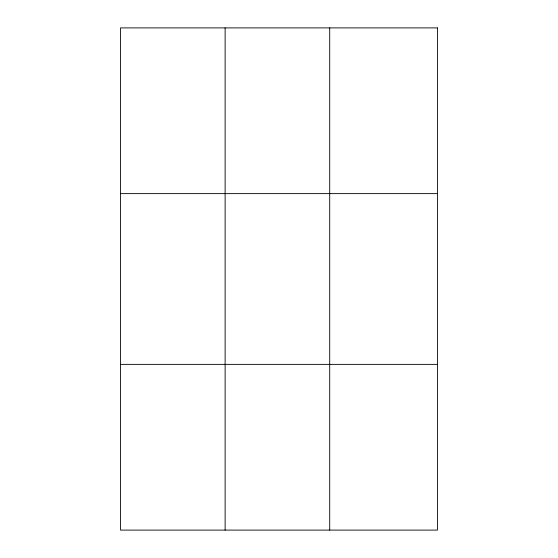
<?xml version="1.0" encoding="UTF-8"?>
<svg xmlns="http://www.w3.org/2000/svg" width="558" height="558" viewBox="0 0 558 558"><rect width="100%" height="100%" fill="white"/><g stroke="black" fill="none" stroke-linecap="round" stroke-linejoin="round"><path stroke-width="0.84" d="M225.125 27.9L225.125 530.1M329.708 27.9L329.708 530.1M120.542 193.626L437.458 193.626M120.542 364.374L437.458 364.374M437.458 27.9L437.458 530.1L120.542 530.1L120.542 27.9L437.458 27.9"/></g></svg>
